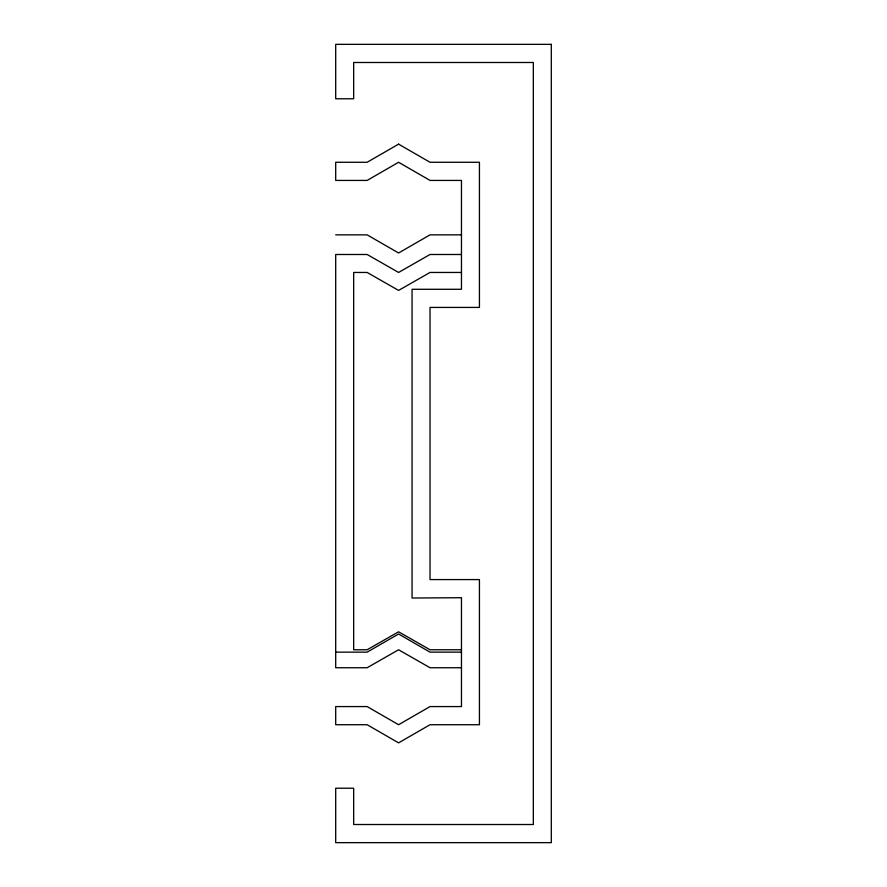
<?xml version="1.0" encoding="UTF-8"?>
<svg xmlns="http://www.w3.org/2000/svg" width="887" height="887" viewBox="0 0 887 887"><rect width="100%" height="100%" fill="white"/><g stroke="black" fill="none" stroke-linecap="round" stroke-linejoin="round"><path stroke-width="1.33" d="M335.696 234.855L367.14 234.855L398.585 252.995L430.029 234.855L461.462 234.855M461.462 254.491L430.029 254.491L398.585 272.453L367.14 254.491L335.696 254.491L335.696 667.734L367.14 667.734L398.585 649.761L430.029 667.734L461.462 667.734M461.462 272.453L430.029 272.453L398.585 290.415L367.14 272.453L353.669 272.453L353.669 649.761L367.14 649.761L398.585 631.799L430.029 649.761L461.462 649.761M335.696 652.145L367.14 652.145L398.585 634.005L430.029 652.145L461.462 652.145M398.585 144.137L367.14 162.277L335.696 162.277L335.696 180.427L367.14 180.427L398.585 162.277L430.029 180.427L461.462 180.427L461.462 289.284L412.056 289.284L412.056 598.015L461.462 597.716L461.462 706.573L430.029 706.573L398.585 724.723L367.14 706.573L335.696 706.573L335.696 724.723L367.14 724.723L398.585 742.862L430.029 724.723L479.435 724.723L479.435 579.577L430.029 579.577L430.029 307.423L479.435 307.423L479.435 162.277L430.029 162.277L398.585 144.137M551.304 44.35L335.696 44.35L335.696 98.779L353.669 98.779L353.669 62.489L533.331 62.489L533.331 824.511L353.669 824.511L353.669 788.221L335.696 788.221L335.696 842.65L551.304 842.65L551.304 44.35"/></g></svg>
